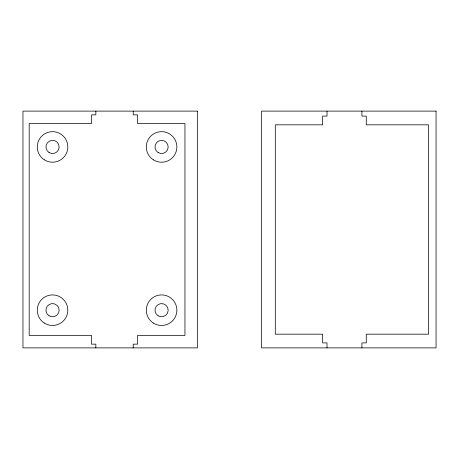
<?xml version="1.0" encoding="UTF-8"?>
<svg xmlns="http://www.w3.org/2000/svg" width="459" height="459" viewBox="0 0 459 459"><rect width="100%" height="100%" fill="white"/><g stroke="black" fill="none" stroke-linecap="round" stroke-linejoin="round"><path stroke-width="0.69" d="M361.904 111.118L361.904 116.098L366.265 116.098L366.265 124.825L428.574 124.825L428.574 334.175L366.265 334.175L366.265 342.902L361.904 342.902L361.904 347.882M327.009 111.118L327.009 116.098L322.648 116.098L322.648 124.825L275.297 124.825L275.297 334.175L322.648 334.175L322.648 342.902L327.009 342.902L327.009 347.882M133.236 111.118L133.236 114.853L137.597 114.853L137.597 123.574L184.948 123.574L184.948 335.426L137.597 335.426L137.597 344.147L133.236 344.147L133.236 347.882M95.851 111.118L95.851 114.853L91.49 114.853L91.49 123.574L29.181 123.574L29.181 335.426L91.49 335.426L91.49 344.147L95.851 344.147L95.851 347.882M197.41 111.118L22.95 111.118L22.95 347.882L197.41 347.882L197.41 111.118M436.05 111.118L261.59 111.118L261.59 347.882L436.05 347.882L436.05 111.118M153.3 159.784A15.279 15.279 0 0 0 176.847 147.695A15.279 15.279 0 0 0 154.603 133.351A15.279 15.279 0 0 0 153.3 159.784M44.265 159.784A15.279 15.279 0 0 0 67.806 147.695A15.279 15.279 0 0 0 45.567 133.351A15.279 15.279 0 0 0 44.265 159.784M153.3 323.027A15.279 15.279 0 0 0 176.847 310.938A15.279 15.279 0 0 0 154.603 296.594A15.279 15.279 0 0 0 153.3 323.027M158.126 315.809A6.598 6.598 0 0 0 168.183 310.376A6.598 6.598 0 0 0 158.447 304.38A6.598 6.598 0 0 0 158.126 315.809M49.084 315.809A6.598 6.598 0 0 0 59.142 310.376A6.598 6.598 0 0 0 49.406 304.38A6.598 6.598 0 0 0 49.084 315.809M44.265 323.027A15.279 15.279 0 0 0 67.806 310.938A15.279 15.279 0 0 0 45.567 296.594A15.279 15.279 0 0 0 44.265 323.027M158.126 152.566A6.598 6.598 0 0 0 168.183 147.127A6.598 6.598 0 0 0 158.447 141.137A6.598 6.598 0 0 0 158.126 152.566M49.084 152.566A6.598 6.598 0 0 0 59.142 147.127A6.598 6.598 0 0 0 49.406 141.137A6.598 6.598 0 0 0 49.084 152.566"/></g></svg>
